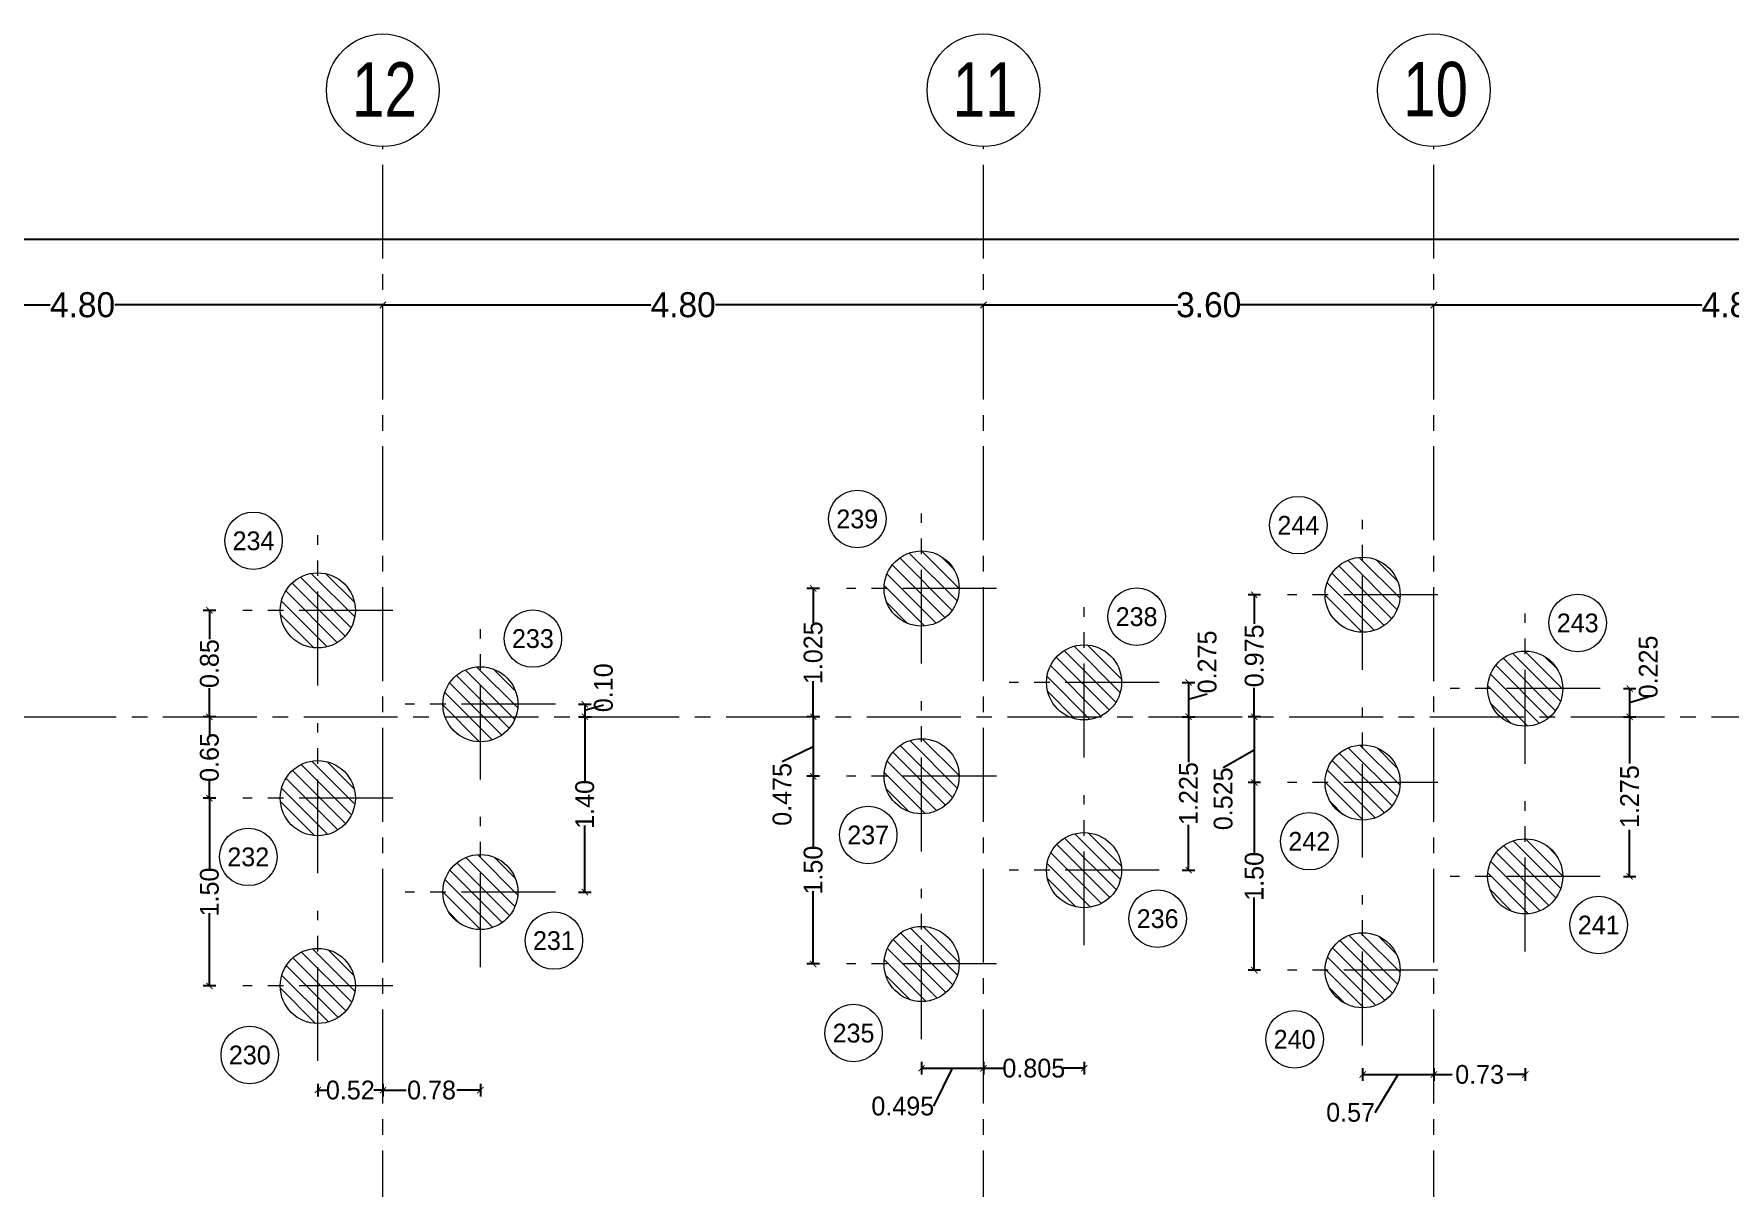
# Model space of a CAD drawing. Extents: x 971 to 1079, y 664 to 731.
# Drawn here: x 985.98 to 999.53, y 705.77 to 714.98 of the extents above; entities that cross this region are included whole.
import ezdxf
from ezdxf.enums import TextEntityAlignment as Align

# ---------------------------------------------------------------- set-up
doc = ezdxf.new("R2010")
doc.units = 0
doc.header["$MEASUREMENT"] = 0
doc.header["$PDMODE"] = 3
doc.header["$PDSIZE"] = 0.1
for name, pattern in [('CENTER2', [1.125, 0.75, -0.125, 0.125, -0.125]), ('CENTERX2', [4, 2.5, -0.5, 0.5, -0.5]), ('HIDDEN2', [0.1875, 0.125, -0.0625])]:
    doc.linetypes.add(name, pattern=pattern)
doc.layers.get('0').update_dxf_attribs({"linetype": 'CONTINUOUS', "lineweight": 30})
doc.layers.get('Defpoints').update_dxf_attribs({"linetype": 'CONTINUOUS'})
for name, color, linetype, lineweight in [('As Built Piles', 4, 'HIDDEN2', 20), ('axis', 1, 'CENTERX2', 5), ('axis no.', 11, 'CONTINUOUS', 20), ('Dimensions of axis', 11, 'CONTINUOUS', 20), ('PILES_AXES', 4, 'CENTER2', 20), ('PILES_HATCH0', 8, 'CONTINUOUS', 9), ('PILES_NO_', 11, 'CONTINUOUS', 20)]:
    doc.layers.add(name, color=color, linetype=linetype, lineweight=lineweight)
doc.layers.add('DIMENSIONS_OF_PILES_TO_AXI', color=11, linetype='CONTINUOUS')
doc.styles.add('ARABY', font='sosa.shx')
doc.styles.add('SOSA', font='sosa.shx')
doc.styles.add('SOSA2', font='SOSA.shx', dxfattribs={"width": 0.8})
doc.dimstyles.new('axis dim', dxfattribs={"dimtxt": 0.2, "dimasz": 0.05, "dimexe": 0, "dimexo": 0, "dimgap": 0.001, "dimtad": 0, "dimzin": 0, "dimdsep": 46, "dimtxsty": 'SOSA', "dimblk": 'OBLIQUE', "dimcen": 0, "dimse1": 1, "dimse2": 1, "dimclrd": 256, "dimclre": 256, "dimclrt": 256, "dimadec": 0, "dimazin": 0, "dimtfac": 1, "dimtofl": 0, "dimtmove": 1, "dimatfit": 3, "dimldrblk": 'OBLIQUE', "dimfxl": 0, "dimtolj": 1, "dimtzin": 0, "dimarcsym": 0})
doc.dimstyles.new('Shabak dim', dxfattribs={"dimtxt": 0.15, "dimasz": 0.05, "dimexe": 0.05, "dimexo": 0.1, "dimgap": 0, "dimtad": 0, "dimzin": 0, "dimdsep": 46, "dimtxsty": 'SOSA', "dimblk1": 'ARCHTICK', "dimblk2": 'ARCHTICK', "dimsah": 1, "dimcen": 0, "dimclrd": 256, "dimadec": 0, "dimazin": 0, "dimtfac": 1, "dimtofl": 0, "dimtmove": 1, "dimatfit": 3, "dimldrblk": 'OBLIQUE', "dimfxl": 0.05, "dimfxlon": 1, "dimtolj": 1, "dimtzin": 0, "dimlwd": -1, "dimlwe": -1, "dimarcsym": 0})

# ---------------------------------------------------------------- blocks, each defined once
blk = doc.blocks.new('_OBLIQUE')
at = {"color": 0, "linetype": 'ByBlock'}
blk.add_line((-0.5, -0.5), (0.5, 0.5), dxfattribs=at)
blk = doc.blocks.new('*D16')
at = {"layer": 'Defpoints', "color": 0, "transparency": 16777216}
for p in [(997.168, 712.818), (1001.968, 712.843), (997.168, 712.352)]:
    blk.add_point(p, dxfattribs=at)
at = {"layer": 'Dimensions of axis', "lineweight": -2, "transparency": 16777216}
for p, q in [((997.168, 712.818), (999.31, 712.818)), ((1001.968, 712.818), (999.826, 712.818))]:
    blk.add_line(p, q, dxfattribs=at)
at = {"layer": 'Dimensions of axis', "lineweight": -2, "transparency": 16777216, "xscale": 0.05, "yscale": 0.05, "zscale": 0.05, "rotation": 180}
blk.add_blockref('_OBLIQUE', (997.168, 712.818), dxfattribs=at)
at = {"layer": 'Dimensions of axis', "lineweight": -2, "transparency": 16777216, "xscale": 0.05, "yscale": 0.05, "zscale": 0.05}
blk.add_blockref('_OBLIQUE', (1001.968, 712.818), dxfattribs=at)
at = {"layer": 'Dimensions of axis', "transparency": 16777216, "insert": (999.568, 712.818), "char_height": 0.2, "attachment_point": 5, "style": 'SOSA'}
blk.add_mtext('\\A1;4.80', dxfattribs=at)
blk = doc.blocks.new('*D17')
at = {"layer": 'Defpoints', "color": 0, "transparency": 16777216}
for p in [(993.568, 712.818), (993.568, 712.352), (997.168, 712.352)]:
    blk.add_point(p, dxfattribs=at)
at = {"layer": 'Dimensions of axis', "lineweight": -2, "transparency": 16777216}
for p, q in [((993.568, 712.818), (995.12, 712.818)), ((997.168, 712.818), (995.616, 712.818))]:
    blk.add_line(p, q, dxfattribs=at)
at = {"layer": 'Dimensions of axis', "lineweight": -2, "transparency": 16777216, "xscale": 0.05, "yscale": 0.05, "zscale": 0.05, "rotation": 180}
blk.add_blockref('_OBLIQUE', (993.568, 712.818), dxfattribs=at)
at = {"layer": 'Dimensions of axis', "lineweight": -2, "transparency": 16777216, "xscale": 0.05, "yscale": 0.05, "zscale": 0.05}
blk.add_blockref('_OBLIQUE', (997.168, 712.818), dxfattribs=at)
at = {"layer": 'Dimensions of axis', "transparency": 16777216, "insert": (995.368, 712.818), "char_height": 0.2, "attachment_point": 5, "style": 'SOSA'}
blk.add_mtext('\\A1;3.60', dxfattribs=at)
blk = doc.blocks.new('*D18')
at = {"layer": 'Defpoints', "color": 0, "transparency": 16777216}
for p in [(988.768, 712.818), (988.768, 712.352), (993.568, 712.352)]:
    blk.add_point(p, dxfattribs=at)
at = {"layer": 'Dimensions of axis', "lineweight": -2, "transparency": 16777216}
for p, q in [((988.768, 712.818), (990.91, 712.818)), ((993.568, 712.818), (991.426, 712.818))]:
    blk.add_line(p, q, dxfattribs=at)
at = {"layer": 'Dimensions of axis', "lineweight": -2, "transparency": 16777216, "xscale": 0.05, "yscale": 0.05, "zscale": 0.05, "rotation": 180}
blk.add_blockref('_OBLIQUE', (988.768, 712.818), dxfattribs=at)
at = {"layer": 'Dimensions of axis', "lineweight": -2, "transparency": 16777216, "xscale": 0.05, "yscale": 0.05, "zscale": 0.05}
blk.add_blockref('_OBLIQUE', (993.568, 712.818), dxfattribs=at)
at = {"layer": 'Dimensions of axis', "transparency": 16777216, "insert": (991.168, 712.818), "char_height": 0.2, "attachment_point": 5, "style": 'SOSA'}
blk.add_mtext('\\A1;4.80', dxfattribs=at)
blk = doc.blocks.new('*D19')
at = {"layer": 'Defpoints', "color": 0, "transparency": 16777216}
for p in [(983.968, 712.818), (983.968, 712.352), (988.768, 712.352)]:
    blk.add_point(p, dxfattribs=at)
at = {"layer": 'Dimensions of axis', "lineweight": -2, "transparency": 16777216}
for p, q in [((983.968, 712.818), (986.11, 712.818)), ((988.768, 712.818), (986.626, 712.818))]:
    blk.add_line(p, q, dxfattribs=at)
at = {"layer": 'Dimensions of axis', "lineweight": -2, "transparency": 16777216, "xscale": 0.05, "yscale": 0.05, "zscale": 0.05, "rotation": 180}
blk.add_blockref('_OBLIQUE', (983.968, 712.818), dxfattribs=at)
at = {"layer": 'Dimensions of axis', "lineweight": -2, "transparency": 16777216, "xscale": 0.05, "yscale": 0.05, "zscale": 0.05}
blk.add_blockref('_OBLIQUE', (988.768, 712.818), dxfattribs=at)
at = {"layer": 'Dimensions of axis', "transparency": 16777216, "insert": (986.368, 712.818), "char_height": 0.2, "attachment_point": 5, "style": 'SOSA'}
blk.add_mtext('\\A1;4.80', dxfattribs=at)
blk = doc.blocks.new('*D24')
at = {"layer": 'Defpoints', "color": 0, "transparency": 16777216}
for p in [(1037.168, 713.342), (980.393, 712.539), (1037.168, 712.514)]:
    blk.add_point(p, dxfattribs=at)
at = {"layer": 'Dimensions of axis', "lineweight": -2, "transparency": 16777216}
for p, q in [((980.393, 713.342), (1008.39, 713.342)), ((1037.168, 713.342), (1009.17, 713.342))]:
    blk.add_line(p, q, dxfattribs=at)
at = {"layer": 'Dimensions of axis', "lineweight": -2, "transparency": 16777216, "xscale": 0.05, "yscale": 0.05, "zscale": 0.05, "rotation": 180}
blk.add_blockref('_OBLIQUE', (980.393, 713.342), dxfattribs=at)
at = {"layer": 'Dimensions of axis', "lineweight": -2, "transparency": 16777216, "xscale": 0.05, "yscale": 0.05, "zscale": 0.05}
blk.add_blockref('_OBLIQUE', (1037.168, 713.342), dxfattribs=at)
at = {"layer": 'Dimensions of axis', "transparency": 16777216, "insert": (1008.78, 713.342), "char_height": 0.2, "attachment_point": 5, "style": 'SOSA'}
blk.add_mtext('\\A1;56.78', dxfattribs=at)
blk = doc.blocks.new('_ARCHTICK')
at = {"color": 0, "linetype": 'ByBlock', "const_width": 0.15}
blk.add_lwpolyline([(-0.5, -0.5), (0.5, 0.5)], dxfattribs=at)
blk = doc.blocks.new('*D256')
at = {"layer": 'Defpoints', "color": 0, "transparency": 16777216}
for p in [(988.248, 710.377), (987.382, 709.527), (988.248, 709.527)]:
    blk.add_point(p, dxfattribs=at)
at = {"layer": 'DIMENSIONS_OF_PILES_TO_AXI', "color": 0, "transparency": 16777216}
for p, q in [((987.432, 710.377), (987.332, 710.377)), ((987.432, 709.527), (987.332, 709.527))]:
    blk.add_line(p, q, dxfattribs=at)
at = {"layer": 'DIMENSIONS_OF_PILES_TO_AXI', "transparency": 16777216}
for p, q in [((987.382, 710.377), (987.382, 710.148)), ((987.382, 709.527), (987.382, 709.755))]:
    blk.add_line(p, q, dxfattribs=at)
at = {"layer": 'DIMENSIONS_OF_PILES_TO_AXI', "transparency": 16777216, "xscale": 0.05, "yscale": 0.05, "zscale": 0.05}
for p, rotation in [((987.382, 710.377), 90), ((987.382, 709.527), 270)]:
    blk.add_blockref('_ARCHTICK', p, dxfattribs=dict(at, rotation=rotation))
at = {"layer": 'DIMENSIONS_OF_PILES_TO_AXI', "color": 0, "transparency": 16777216, "insert": (987.382, 709.952), "char_height": 0.15, "attachment_point": 5, "rotation": 90, "style": 'SOSA'}
blk.add_mtext('\\A1;0.85', dxfattribs=at)
blk = doc.blocks.new('*D257')
at = {"layer": 'Defpoints', "color": 0, "transparency": 16777216}
for p in [(987.796, 709.527), (987.382, 708.877), (987.796, 708.877)]:
    blk.add_point(p, dxfattribs=at)
at = {"layer": 'DIMENSIONS_OF_PILES_TO_AXI', "color": 0, "transparency": 16777216}
for p, q in [((987.432, 709.527), (987.332, 709.527)), ((987.432, 708.877), (987.332, 708.877))]:
    blk.add_line(p, q, dxfattribs=at)
at = {"layer": 'DIMENSIONS_OF_PILES_TO_AXI', "transparency": 16777216}
for p, q in [((987.382, 709.527), (987.382, 709.383)), ((987.382, 708.877), (987.382, 709.02))]:
    blk.add_line(p, q, dxfattribs=at)
at = {"layer": 'DIMENSIONS_OF_PILES_TO_AXI', "transparency": 16777216, "xscale": 0.05, "yscale": 0.05, "zscale": 0.05}
for p, rotation in [((987.382, 709.527), 90), ((987.382, 708.877), 270)]:
    blk.add_blockref('_ARCHTICK', p, dxfattribs=dict(at, rotation=rotation))
at = {"layer": 'DIMENSIONS_OF_PILES_TO_AXI', "color": 0, "transparency": 16777216, "insert": (987.382, 709.202), "char_height": 0.15, "attachment_point": 5, "rotation": 90, "style": 'SOSA'}
blk.add_mtext('\\A1;0.65', dxfattribs=at)
blk = doc.blocks.new('*D258')
at = {"layer": 'Defpoints', "color": 0, "transparency": 16777216}
for p in [(987.796, 708.877), (987.382, 707.377), (987.796, 707.377)]:
    blk.add_point(p, dxfattribs=at)
at = {"layer": 'DIMENSIONS_OF_PILES_TO_AXI', "color": 0, "transparency": 16777216}
for p, q in [((987.432, 708.877), (987.332, 708.877)), ((987.432, 707.377), (987.332, 707.377))]:
    blk.add_line(p, q, dxfattribs=at)
at = {"layer": 'DIMENSIONS_OF_PILES_TO_AXI', "transparency": 16777216}
for p, q in [((987.382, 708.877), (987.382, 708.296)), ((987.382, 707.377), (987.382, 707.958))]:
    blk.add_line(p, q, dxfattribs=at)
at = {"layer": 'DIMENSIONS_OF_PILES_TO_AXI', "transparency": 16777216, "xscale": 0.05, "yscale": 0.05, "zscale": 0.05}
for p, rotation in [((987.382, 708.877), 90), ((987.382, 707.377), 270)]:
    blk.add_blockref('_ARCHTICK', p, dxfattribs=dict(at, rotation=rotation))
at = {"layer": 'DIMENSIONS_OF_PILES_TO_AXI', "color": 0, "transparency": 16777216, "insert": (987.382, 708.127), "char_height": 0.15, "attachment_point": 5, "rotation": 90, "style": 'SOSA'}
blk.add_mtext('\\A1;1.50', dxfattribs=at)
blk = doc.blocks.new('*D259')
at = {"layer": 'Defpoints', "color": 0, "transparency": 16777216}
for p in [(989.547, 709.627), (989.547, 709.527), (990.382, 709.527)]:
    blk.add_point(p, dxfattribs=at)
at = {"layer": 'DIMENSIONS_OF_PILES_TO_AXI', "color": 0, "transparency": 16777216}
for p, q in [((990.332, 709.627), (990.432, 709.627)), ((990.332, 709.527), (990.432, 709.527))]:
    blk.add_line(p, q, dxfattribs=at)
at = {"layer": 'DIMENSIONS_OF_PILES_TO_AXI', "transparency": 16777216}
for p, q in [((990.382, 709.627), (990.382, 709.527)), ((990.531, 709.621), (990.382, 709.577)), ((990.531, 709.621), (990.531, 709.621))]:
    blk.add_line(p, q, dxfattribs=at)
at = {"layer": 'DIMENSIONS_OF_PILES_TO_AXI', "transparency": 16777216, "xscale": 0.05, "yscale": 0.05, "zscale": 0.05}
for p, rotation in [((990.382, 709.627), 90), ((990.382, 709.527), 270)]:
    blk.add_blockref('_ARCHTICK', p, dxfattribs=dict(at, rotation=rotation))
at = {"layer": 'DIMENSIONS_OF_PILES_TO_AXI', "color": 0, "transparency": 16777216, "insert": (990.531, 709.759), "char_height": 0.15, "attachment_point": 5, "rotation": 90, "style": 'SOSA'}
blk.add_mtext('\\A1;0.10', dxfattribs=at)
blk = doc.blocks.new('*D260')
at = {"layer": 'Defpoints', "color": 0, "transparency": 16777216}
for p in [(989.547, 709.527), (989.547, 708.127), (990.382, 708.127)]:
    blk.add_point(p, dxfattribs=at)
at = {"layer": 'DIMENSIONS_OF_PILES_TO_AXI', "color": 0, "transparency": 16777216}
for p, q in [((990.332, 709.527), (990.432, 709.527)), ((990.332, 708.127), (990.432, 708.127))]:
    blk.add_line(p, q, dxfattribs=at)
at = {"layer": 'DIMENSIONS_OF_PILES_TO_AXI', "transparency": 16777216}
for p, q in [((990.382, 709.527), (990.382, 708.996)), ((990.382, 708.127), (990.382, 708.658))]:
    blk.add_line(p, q, dxfattribs=at)
at = {"layer": 'DIMENSIONS_OF_PILES_TO_AXI', "transparency": 16777216, "xscale": 0.05, "yscale": 0.05, "zscale": 0.05}
for p, rotation in [((990.382, 709.527), 90), ((990.382, 708.127), 270)]:
    blk.add_blockref('_ARCHTICK', p, dxfattribs=dict(at, rotation=rotation))
at = {"layer": 'DIMENSIONS_OF_PILES_TO_AXI', "color": 0, "transparency": 16777216, "insert": (990.382, 708.827), "char_height": 0.15, "attachment_point": 5, "rotation": 90, "style": 'SOSA'}
blk.add_mtext('\\A1;1.40', dxfattribs=at)
blk = doc.blocks.new('*D261')
at = {"layer": 'Defpoints', "color": 0, "transparency": 16777216}
for p in [(988.248, 706.965), (988.768, 706.948), (988.768, 706.544)]:
    blk.add_point(p, dxfattribs=at)
at = {"layer": 'DIMENSIONS_OF_PILES_TO_AXI', "color": 0, "transparency": 16777216}
for p, q in [((988.248, 706.594), (988.248, 706.494)), ((988.768, 706.594), (988.768, 706.494))]:
    blk.add_line(p, q, dxfattribs=at)
at = {"layer": 'DIMENSIONS_OF_PILES_TO_AXI', "transparency": 16777216}
for p, q in [((988.248, 706.544), (988.319, 706.544)), ((988.768, 706.544), (988.696, 706.544))]:
    blk.add_line(p, q, dxfattribs=at)
at = {"layer": 'DIMENSIONS_OF_PILES_TO_AXI', "transparency": 16777216, "xscale": 0.05, "yscale": 0.05, "zscale": 0.05, "rotation": 180}
blk.add_blockref('_ARCHTICK', (988.248, 706.544), dxfattribs=at)
at = {"layer": 'DIMENSIONS_OF_PILES_TO_AXI', "transparency": 16777216, "xscale": 0.05, "yscale": 0.05, "zscale": 0.05}
blk.add_blockref('_ARCHTICK', (988.768, 706.544), dxfattribs=at)
at = {"layer": 'DIMENSIONS_OF_PILES_TO_AXI', "color": 0, "transparency": 16777216, "insert": (988.508, 706.544), "char_height": 0.15, "attachment_point": 5, "style": 'SOSA'}
blk.add_mtext('\\A1;0.52', dxfattribs=at)
blk = doc.blocks.new('*D262')
at = {"layer": 'Defpoints', "color": 0, "transparency": 16777216}
for p in [(989.547, 707.676), (988.768, 706.948), (989.547, 706.544)]:
    blk.add_point(p, dxfattribs=at)
at = {"layer": 'DIMENSIONS_OF_PILES_TO_AXI', "color": 0, "transparency": 16777216}
for p, q in [((988.768, 706.594), (988.768, 706.494)), ((989.547, 706.594), (989.547, 706.494))]:
    blk.add_line(p, q, dxfattribs=at)
at = {"layer": 'DIMENSIONS_OF_PILES_TO_AXI', "transparency": 16777216}
for p, q in [((988.768, 706.544), (988.955, 706.544)), ((989.547, 706.544), (989.36, 706.544))]:
    blk.add_line(p, q, dxfattribs=at)
at = {"layer": 'DIMENSIONS_OF_PILES_TO_AXI', "transparency": 16777216, "xscale": 0.05, "yscale": 0.05, "zscale": 0.05, "rotation": 180}
blk.add_blockref('_ARCHTICK', (988.768, 706.544), dxfattribs=at)
at = {"layer": 'DIMENSIONS_OF_PILES_TO_AXI', "transparency": 16777216, "xscale": 0.05, "yscale": 0.05, "zscale": 0.05}
blk.add_blockref('_ARCHTICK', (989.547, 706.544), dxfattribs=at)
at = {"layer": 'DIMENSIONS_OF_PILES_TO_AXI', "color": 0, "transparency": 16777216, "insert": (989.157, 706.544), "char_height": 0.15, "attachment_point": 5, "style": 'SOSA'}
blk.add_mtext('\\A1;0.78', dxfattribs=at)
blk = doc.blocks.new('*D263')
at = {"layer": 'Defpoints', "color": 0, "transparency": 16777216}
for p in [(993.073, 710.552), (992.207, 709.527), (992.621, 709.527)]:
    blk.add_point(p, dxfattribs=at)
at = {"layer": 'DIMENSIONS_OF_PILES_TO_AXI', "color": 0, "transparency": 16777216}
for p, q in [((992.257, 710.552), (992.157, 710.552)), ((992.257, 709.527), (992.157, 709.527))]:
    blk.add_line(p, q, dxfattribs=at)
at = {"layer": 'DIMENSIONS_OF_PILES_TO_AXI', "transparency": 16777216}
for p, q in [((992.207, 710.552), (992.207, 710.267)), ((992.207, 709.527), (992.207, 709.811))]:
    blk.add_line(p, q, dxfattribs=at)
at = {"layer": 'DIMENSIONS_OF_PILES_TO_AXI', "transparency": 16777216, "xscale": 0.05, "yscale": 0.05, "zscale": 0.05}
for p, rotation in [((992.207, 710.552), 90), ((992.207, 709.527), 270)]:
    blk.add_blockref('_ARCHTICK', p, dxfattribs=dict(at, rotation=rotation))
at = {"layer": 'DIMENSIONS_OF_PILES_TO_AXI', "color": 0, "transparency": 16777216, "insert": (992.207, 710.039), "char_height": 0.15, "attachment_point": 5, "rotation": 90, "style": 'SOSA'}
blk.add_mtext('\\A1;1.025', dxfattribs=at)
blk = doc.blocks.new('*D264')
at = {"layer": 'Defpoints', "color": 0, "transparency": 16777216}
for p in [(992.621, 709.527), (992.207, 709.052), (992.621, 709.052)]:
    blk.add_point(p, dxfattribs=at)
at = {"layer": 'DIMENSIONS_OF_PILES_TO_AXI', "color": 0, "transparency": 16777216}
for p, q in [((992.257, 709.527), (992.157, 709.527)), ((992.257, 709.052), (992.157, 709.052))]:
    blk.add_line(p, q, dxfattribs=at)
at = {"layer": 'DIMENSIONS_OF_PILES_TO_AXI', "transparency": 16777216}
for p, q in [((992.207, 709.527), (992.207, 709.052)), ((991.959, 709.171), (992.207, 709.289)), ((991.959, 709.171), (991.959, 709.171))]:
    blk.add_line(p, q, dxfattribs=at)
at = {"layer": 'DIMENSIONS_OF_PILES_TO_AXI', "transparency": 16777216, "xscale": 0.05, "yscale": 0.05, "zscale": 0.05}
for p, rotation in [((992.207, 709.527), 90), ((992.207, 709.052), 270)]:
    blk.add_blockref('_ARCHTICK', p, dxfattribs=dict(at, rotation=rotation))
at = {"layer": 'DIMENSIONS_OF_PILES_TO_AXI', "color": 0, "transparency": 16777216, "insert": (991.959, 708.907), "char_height": 0.15, "attachment_point": 5, "rotation": 90, "style": 'SOSA'}
blk.add_mtext('\\A1;0.475', dxfattribs=at)
blk = doc.blocks.new('*D265')
at = {"layer": 'Defpoints', "color": 0, "transparency": 16777216}
for p in [(992.621, 709.052), (992.207, 707.552), (992.621, 707.552)]:
    blk.add_point(p, dxfattribs=at)
at = {"layer": 'DIMENSIONS_OF_PILES_TO_AXI', "color": 0, "transparency": 16777216}
for p, q in [((992.257, 709.052), (992.157, 709.052)), ((992.257, 707.552), (992.157, 707.552))]:
    blk.add_line(p, q, dxfattribs=at)
at = {"layer": 'DIMENSIONS_OF_PILES_TO_AXI', "transparency": 16777216}
for p, q in [((992.207, 709.052), (992.207, 708.471)), ((992.207, 707.552), (992.207, 708.133))]:
    blk.add_line(p, q, dxfattribs=at)
at = {"layer": 'DIMENSIONS_OF_PILES_TO_AXI', "transparency": 16777216, "xscale": 0.05, "yscale": 0.05, "zscale": 0.05}
for p, rotation in [((992.207, 709.052), 90), ((992.207, 707.552), 270)]:
    blk.add_blockref('_ARCHTICK', p, dxfattribs=dict(at, rotation=rotation))
at = {"layer": 'DIMENSIONS_OF_PILES_TO_AXI', "color": 0, "transparency": 16777216, "insert": (992.207, 708.302), "char_height": 0.15, "attachment_point": 5, "rotation": 90, "style": 'SOSA'}
blk.add_mtext('\\A1;1.50', dxfattribs=at)
blk = doc.blocks.new('*D266')
at = {"layer": 'Defpoints', "color": 0, "transparency": 16777216}
for p in [(994.372, 709.802), (994.734, 709.527), (995.207, 709.527)]:
    blk.add_point(p, dxfattribs=at)
at = {"layer": 'DIMENSIONS_OF_PILES_TO_AXI', "color": 0, "transparency": 16777216}
for p, q in [((995.157, 709.802), (995.257, 709.802)), ((995.157, 709.527), (995.257, 709.527))]:
    blk.add_line(p, q, dxfattribs=at)
at = {"layer": 'DIMENSIONS_OF_PILES_TO_AXI', "transparency": 16777216}
for p, q in [((995.207, 709.802), (995.207, 709.527)), ((995.356, 709.709), (995.207, 709.664)), ((995.356, 709.709), (995.356, 709.709))]:
    blk.add_line(p, q, dxfattribs=at)
at = {"layer": 'DIMENSIONS_OF_PILES_TO_AXI', "transparency": 16777216, "xscale": 0.05, "yscale": 0.05, "zscale": 0.05}
for p, rotation in [((995.207, 709.802), 90), ((995.207, 709.527), 270)]:
    blk.add_blockref('_ARCHTICK', p, dxfattribs=dict(at, rotation=rotation))
at = {"layer": 'DIMENSIONS_OF_PILES_TO_AXI', "color": 0, "transparency": 16777216, "insert": (995.356, 709.965), "char_height": 0.15, "attachment_point": 5, "rotation": 90, "style": 'SOSA'}
blk.add_mtext('\\A1;0.275', dxfattribs=at)
blk = doc.blocks.new('*D267')
at = {"layer": 'Defpoints', "color": 0, "transparency": 16777216}
for p in [(994.734, 709.527), (994.372, 708.302), (995.207, 708.302)]:
    blk.add_point(p, dxfattribs=at)
at = {"layer": 'DIMENSIONS_OF_PILES_TO_AXI', "color": 0, "transparency": 16777216}
for p, q in [((995.157, 709.527), (995.257, 709.527)), ((995.157, 708.302), (995.257, 708.302))]:
    blk.add_line(p, q, dxfattribs=at)
at = {"layer": 'DIMENSIONS_OF_PILES_TO_AXI', "transparency": 16777216}
for p, q in [((995.207, 709.527), (995.207, 709.165)), ((995.207, 708.302), (995.207, 708.664))]:
    blk.add_line(p, q, dxfattribs=at)
at = {"layer": 'DIMENSIONS_OF_PILES_TO_AXI', "transparency": 16777216, "xscale": 0.05, "yscale": 0.05, "zscale": 0.05}
for p, rotation in [((995.207, 709.527), 90), ((995.207, 708.302), 270)]:
    blk.add_blockref('_ARCHTICK', p, dxfattribs=dict(at, rotation=rotation))
at = {"layer": 'DIMENSIONS_OF_PILES_TO_AXI', "color": 0, "transparency": 16777216, "insert": (995.207, 708.914), "char_height": 0.15, "attachment_point": 5, "rotation": 90, "style": 'SOSA'}
blk.add_mtext('\\A1;1.225', dxfattribs=at)
blk = doc.blocks.new('*D268')
at = {"layer": 'Defpoints', "color": 0, "transparency": 16777216}
for p in [(993.073, 707.14), (993.568, 707.175), (993.568, 706.719)]:
    blk.add_point(p, dxfattribs=at)
at = {"layer": 'DIMENSIONS_OF_PILES_TO_AXI', "color": 0, "transparency": 16777216}
for p, q in [((993.073, 706.769), (993.073, 706.669)), ((993.568, 706.769), (993.568, 706.669))]:
    blk.add_line(p, q, dxfattribs=at)
at = {"layer": 'DIMENSIONS_OF_PILES_TO_AXI', "transparency": 16777216}
for p, q in [((993.073, 706.719), (993.568, 706.719)), ((993.172, 706.416), (993.32, 706.719)), ((993.172, 706.416), (993.172, 706.416))]:
    blk.add_line(p, q, dxfattribs=at)
at = {"layer": 'DIMENSIONS_OF_PILES_TO_AXI', "transparency": 16777216, "xscale": 0.05, "yscale": 0.05, "zscale": 0.05, "rotation": 180}
blk.add_blockref('_ARCHTICK', (993.073, 706.719), dxfattribs=at)
at = {"layer": 'DIMENSIONS_OF_PILES_TO_AXI', "transparency": 16777216, "xscale": 0.05, "yscale": 0.05, "zscale": 0.05}
blk.add_blockref('_ARCHTICK', (993.568, 706.719), dxfattribs=at)
at = {"layer": 'DIMENSIONS_OF_PILES_TO_AXI', "color": 0, "transparency": 16777216, "insert": (992.923, 706.416), "char_height": 0.15, "attachment_point": 5, "style": 'SOSA'}
blk.add_mtext('\\A1;0.495', dxfattribs=at)
blk = doc.blocks.new('*D269')
at = {"layer": 'Defpoints', "color": 0, "transparency": 16777216}
for p in [(994.373, 707.851), (993.568, 707.175), (994.373, 706.719)]:
    blk.add_point(p, dxfattribs=at)
at = {"layer": 'DIMENSIONS_OF_PILES_TO_AXI', "color": 0, "transparency": 16777216}
for p, q in [((993.568, 706.769), (993.568, 706.669)), ((994.373, 706.769), (994.373, 706.669))]:
    blk.add_line(p, q, dxfattribs=at)
at = {"layer": 'DIMENSIONS_OF_PILES_TO_AXI', "transparency": 16777216}
for p, q in [((993.568, 706.719), (993.736, 706.719)), ((994.373, 706.719), (994.204, 706.719))]:
    blk.add_line(p, q, dxfattribs=at)
at = {"layer": 'DIMENSIONS_OF_PILES_TO_AXI', "transparency": 16777216, "xscale": 0.05, "yscale": 0.05, "zscale": 0.05, "rotation": 180}
blk.add_blockref('_ARCHTICK', (993.568, 706.719), dxfattribs=at)
at = {"layer": 'DIMENSIONS_OF_PILES_TO_AXI', "transparency": 16777216, "xscale": 0.05, "yscale": 0.05, "zscale": 0.05}
blk.add_blockref('_ARCHTICK', (994.373, 706.719), dxfattribs=at)
at = {"layer": 'DIMENSIONS_OF_PILES_TO_AXI', "color": 0, "transparency": 16777216, "insert": (993.97, 706.719), "char_height": 0.15, "attachment_point": 5, "style": 'SOSA'}
blk.add_mtext('\\A1;0.805', dxfattribs=at)
blk = doc.blocks.new('*D291')
at = {"layer": 'Defpoints', "color": 0, "transparency": 16777216}
for p in [(996.598, 710.502), (995.732, 709.527), (996.247, 709.527)]:
    blk.add_point(p, dxfattribs=at)
at = {"layer": 'DIMENSIONS_OF_PILES_TO_AXI', "color": 0, "transparency": 16777216}
for p, q in [((995.782, 710.502), (995.682, 710.502)), ((995.782, 709.527), (995.682, 709.527))]:
    blk.add_line(p, q, dxfattribs=at)
at = {"layer": 'DIMENSIONS_OF_PILES_TO_AXI', "transparency": 16777216}
for p, q in [((995.732, 710.502), (995.732, 710.271)), ((995.732, 709.527), (995.732, 709.758))]:
    blk.add_line(p, q, dxfattribs=at)
at = {"layer": 'DIMENSIONS_OF_PILES_TO_AXI', "transparency": 16777216, "xscale": 0.05, "yscale": 0.05, "zscale": 0.05}
for p, rotation in [((995.732, 710.502), 90), ((995.732, 709.527), 270)]:
    blk.add_blockref('_ARCHTICK', p, dxfattribs=dict(at, rotation=rotation))
at = {"layer": 'DIMENSIONS_OF_PILES_TO_AXI', "color": 0, "transparency": 16777216, "insert": (995.732, 710.014), "char_height": 0.15, "attachment_point": 5, "rotation": 90, "style": 'SOSA'}
blk.add_mtext('\\A1;0.975', dxfattribs=at)
blk = doc.blocks.new('*D292')
at = {"layer": 'Defpoints', "color": 0, "transparency": 16777216}
for p in [(996.247, 709.527), (995.732, 709.002), (996.146, 709.002)]:
    blk.add_point(p, dxfattribs=at)
at = {"layer": 'DIMENSIONS_OF_PILES_TO_AXI', "color": 0, "transparency": 16777216}
for p, q in [((995.782, 709.527), (995.682, 709.527)), ((995.782, 709.002), (995.682, 709.002))]:
    blk.add_line(p, q, dxfattribs=at)
at = {"layer": 'DIMENSIONS_OF_PILES_TO_AXI', "transparency": 16777216}
for p, q in [((995.732, 709.527), (995.732, 709.002)), ((995.484, 709.121), (995.732, 709.264)), ((995.484, 709.121), (995.484, 709.121))]:
    blk.add_line(p, q, dxfattribs=at)
at = {"layer": 'DIMENSIONS_OF_PILES_TO_AXI', "transparency": 16777216, "xscale": 0.05, "yscale": 0.05, "zscale": 0.05}
for p, rotation in [((995.732, 709.527), 90), ((995.732, 709.002), 270)]:
    blk.add_blockref('_ARCHTICK', p, dxfattribs=dict(at, rotation=rotation))
at = {"layer": 'DIMENSIONS_OF_PILES_TO_AXI', "color": 0, "transparency": 16777216, "insert": (995.484, 708.872), "char_height": 0.15, "attachment_point": 5, "rotation": 90, "style": 'SOSA'}
blk.add_mtext('\\A1;0.525', dxfattribs=at)
blk = doc.blocks.new('*D293')
at = {"layer": 'Defpoints', "color": 0, "transparency": 16777216}
for p in [(996.146, 709.002), (995.732, 707.502), (996.146, 707.502)]:
    blk.add_point(p, dxfattribs=at)
at = {"layer": 'DIMENSIONS_OF_PILES_TO_AXI', "color": 0, "transparency": 16777216}
for p, q in [((995.782, 709.002), (995.682, 709.002)), ((995.782, 707.502), (995.682, 707.502))]:
    blk.add_line(p, q, dxfattribs=at)
at = {"layer": 'DIMENSIONS_OF_PILES_TO_AXI', "transparency": 16777216}
for p, q in [((995.732, 709.002), (995.732, 708.421)), ((995.732, 707.502), (995.732, 708.083))]:
    blk.add_line(p, q, dxfattribs=at)
at = {"layer": 'DIMENSIONS_OF_PILES_TO_AXI', "transparency": 16777216, "xscale": 0.05, "yscale": 0.05, "zscale": 0.05}
for p, rotation in [((995.732, 709.002), 90), ((995.732, 707.502), 270)]:
    blk.add_blockref('_ARCHTICK', p, dxfattribs=dict(at, rotation=rotation))
at = {"layer": 'DIMENSIONS_OF_PILES_TO_AXI', "color": 0, "transparency": 16777216, "insert": (995.732, 708.252), "char_height": 0.15, "attachment_point": 5, "rotation": 90, "style": 'SOSA'}
blk.add_mtext('\\A1;1.50', dxfattribs=at)
blk = doc.blocks.new('*D294')
at = {"layer": 'Defpoints', "color": 0, "transparency": 16777216}
for p in [(997.897, 709.752), (998.394, 709.527), (998.732, 709.527)]:
    blk.add_point(p, dxfattribs=at)
at = {"layer": 'DIMENSIONS_OF_PILES_TO_AXI', "color": 0, "transparency": 16777216}
for p, q in [((998.682, 709.752), (998.782, 709.752)), ((998.682, 709.527), (998.782, 709.527))]:
    blk.add_line(p, q, dxfattribs=at)
at = {"layer": 'DIMENSIONS_OF_PILES_TO_AXI', "transparency": 16777216}
for p, q in [((998.732, 709.752), (998.732, 709.527)), ((998.881, 709.684), (998.732, 709.639)), ((998.881, 709.684), (998.881, 709.684))]:
    blk.add_line(p, q, dxfattribs=at)
at = {"layer": 'DIMENSIONS_OF_PILES_TO_AXI', "transparency": 16777216, "xscale": 0.05, "yscale": 0.05, "zscale": 0.05}
for p, rotation in [((998.732, 709.752), 90), ((998.732, 709.527), 270)]:
    blk.add_blockref('_ARCHTICK', p, dxfattribs=dict(at, rotation=rotation))
at = {"layer": 'DIMENSIONS_OF_PILES_TO_AXI', "color": 0, "transparency": 16777216, "insert": (998.881, 709.925), "char_height": 0.15, "attachment_point": 5, "rotation": 90, "style": 'SOSA'}
blk.add_mtext('\\A1;0.225', dxfattribs=at)
blk = doc.blocks.new('*D295')
at = {"layer": 'Defpoints', "color": 0, "transparency": 16777216}
for p in [(998.394, 709.527), (997.897, 708.252), (998.732, 708.252)]:
    blk.add_point(p, dxfattribs=at)
at = {"layer": 'DIMENSIONS_OF_PILES_TO_AXI', "color": 0, "transparency": 16777216}
for p, q in [((998.682, 709.527), (998.782, 709.527)), ((998.682, 708.252), (998.782, 708.252))]:
    blk.add_line(p, q, dxfattribs=at)
at = {"layer": 'DIMENSIONS_OF_PILES_TO_AXI', "transparency": 16777216}
for p, q in [((998.732, 709.527), (998.732, 709.155)), ((998.732, 708.252), (998.732, 708.624))]:
    blk.add_line(p, q, dxfattribs=at)
at = {"layer": 'DIMENSIONS_OF_PILES_TO_AXI', "transparency": 16777216, "xscale": 0.05, "yscale": 0.05, "zscale": 0.05}
for p, rotation in [((998.732, 709.527), 90), ((998.732, 708.252), 270)]:
    blk.add_blockref('_ARCHTICK', p, dxfattribs=dict(at, rotation=rotation))
at = {"layer": 'DIMENSIONS_OF_PILES_TO_AXI', "color": 0, "transparency": 16777216, "insert": (998.732, 708.889), "char_height": 0.15, "attachment_point": 5, "rotation": 90, "style": 'SOSA'}
blk.add_mtext('\\A1;1.275', dxfattribs=at)
blk = doc.blocks.new('*D296')
at = {"layer": 'Defpoints', "color": 0, "transparency": 16777216}
for p in [(996.598, 707.09), (997.168, 707.125), (997.168, 706.669)]:
    blk.add_point(p, dxfattribs=at)
at = {"layer": 'DIMENSIONS_OF_PILES_TO_AXI', "color": 0, "transparency": 16777216}
for p, q in [((996.598, 706.719), (996.598, 706.619)), ((997.168, 706.719), (997.168, 706.619))]:
    blk.add_line(p, q, dxfattribs=at)
at = {"layer": 'DIMENSIONS_OF_PILES_TO_AXI', "transparency": 16777216}
for p, q in [((996.598, 706.669), (997.168, 706.669)), ((996.697, 706.366), (996.883, 706.669)), ((996.697, 706.366), (996.697, 706.366))]:
    blk.add_line(p, q, dxfattribs=at)
at = {"layer": 'DIMENSIONS_OF_PILES_TO_AXI', "transparency": 16777216, "xscale": 0.05, "yscale": 0.05, "zscale": 0.05, "rotation": 180}
blk.add_blockref('_ARCHTICK', (996.598, 706.669), dxfattribs=at)
at = {"layer": 'DIMENSIONS_OF_PILES_TO_AXI', "transparency": 16777216, "xscale": 0.05, "yscale": 0.05, "zscale": 0.05}
blk.add_blockref('_ARCHTICK', (997.168, 706.669), dxfattribs=at)
at = {"layer": 'DIMENSIONS_OF_PILES_TO_AXI', "color": 0, "transparency": 16777216, "insert": (996.502, 706.366), "char_height": 0.15, "attachment_point": 5, "style": 'SOSA'}
blk.add_mtext('\\A1;0.57', dxfattribs=at)
blk = doc.blocks.new('*D297')
at = {"layer": 'Defpoints', "color": 0, "transparency": 16777216}
for p in [(997.898, 707.801), (997.168, 707.125), (997.898, 706.669)]:
    blk.add_point(p, dxfattribs=at)
at = {"layer": 'DIMENSIONS_OF_PILES_TO_AXI', "color": 0, "transparency": 16777216}
for p, q in [((997.168, 706.719), (997.168, 706.619)), ((997.898, 706.719), (997.898, 706.619))]:
    blk.add_line(p, q, dxfattribs=at)
at = {"layer": 'DIMENSIONS_OF_PILES_TO_AXI', "transparency": 16777216}
for p, q in [((997.168, 706.669), (997.313, 706.669)), ((997.898, 706.669), (997.753, 706.669))]:
    blk.add_line(p, q, dxfattribs=at)
at = {"layer": 'DIMENSIONS_OF_PILES_TO_AXI', "transparency": 16777216, "xscale": 0.05, "yscale": 0.05, "zscale": 0.05, "rotation": 180}
blk.add_blockref('_ARCHTICK', (997.168, 706.669), dxfattribs=at)
at = {"layer": 'DIMENSIONS_OF_PILES_TO_AXI', "transparency": 16777216, "xscale": 0.05, "yscale": 0.05, "zscale": 0.05}
blk.add_blockref('_ARCHTICK', (997.898, 706.669), dxfattribs=at)
at = {"layer": 'DIMENSIONS_OF_PILES_TO_AXI', "color": 0, "transparency": 16777216, "insert": (997.533, 706.669), "char_height": 0.15, "attachment_point": 5, "style": 'SOSA'}
blk.add_mtext('\\A1;0.73', dxfattribs=at)

msp = doc.modelspace()

# ---------------------------------------------------------------- hatches: boundary and pattern name
at = {"layer": 'PILES_HATCH0'}
h = msp.add_hatch(dxfattribs=at)
h.set_pattern_fill('ANSI31', color=256, scale=0.65, angle=90, style=0)
edge = h.paths.add_edge_path()
edge.add_arc((993.0731, 710.5519), 0.3, 0, 360)
h = msp.add_hatch(dxfattribs=at)
h.set_pattern_fill('ANSI31', color=256, scale=0.65, angle=90, style=0)
edge = h.paths.add_edge_path()
edge.add_arc((996.5981, 710.5019), 0.3, 0, 360)
h = msp.add_hatch(dxfattribs=at)
h.set_pattern_fill('ANSI31', color=256, scale=0.65, angle=90, style=0)
edge = h.paths.add_edge_path()
edge.add_arc((988.2481, 710.3769), 0.3, 0, 360)
h = msp.add_hatch(dxfattribs=at)
h.set_pattern_fill('ANSI31', color=256, scale=0.65, angle=90, style=0)
edge = h.paths.add_edge_path()
edge.add_arc((994.3721, 709.8019), 0.3, 0, 360)
h = msp.add_hatch(dxfattribs=at)
h.set_pattern_fill('ANSI31', color=256, scale=0.65, angle=90, style=0)
edge = h.paths.add_edge_path()
edge.add_arc((997.8972, 709.7519), 0.3, 0, 360)
h = msp.add_hatch(dxfattribs=at)
h.set_pattern_fill('ANSI31', color=256, scale=0.65, angle=90, style=0)
edge = h.paths.add_edge_path()
edge.add_arc((989.5471, 709.6269), 0.3, 0, 360)
h = msp.add_hatch(dxfattribs=at)
h.set_pattern_fill('ANSI31', color=256, scale=0.65, angle=90, style=0)
edge = h.paths.add_edge_path()
edge.add_arc((993.0731, 709.0519), 0.3, 0, 360)
h = msp.add_hatch(dxfattribs=at)
h.set_pattern_fill('ANSI31', color=256, scale=0.65, angle=90, style=0)
edge = h.paths.add_edge_path()
edge.add_arc((996.5981, 709.0019), 0.3, 0, 360)
h = msp.add_hatch(dxfattribs=at)
h.set_pattern_fill('ANSI31', color=256, scale=0.65, angle=90, style=0)
edge = h.paths.add_edge_path()
edge.add_arc((988.2481, 708.8769), 0.3, 0, 360)
h = msp.add_hatch(dxfattribs=at)
h.set_pattern_fill('ANSI31', color=256, scale=0.65, angle=90, style=0)
edge = h.paths.add_edge_path()
edge.add_arc((994.3721, 708.3019), 0.3, 0, 360)
h = msp.add_hatch(dxfattribs=at)
h.set_pattern_fill('ANSI31', color=256, scale=0.65, angle=90, style=0)
edge = h.paths.add_edge_path()
edge.add_arc((997.8972, 708.2519), 0.3, 0, 360)
h = msp.add_hatch(dxfattribs=at)
h.set_pattern_fill('ANSI31', color=256, scale=0.65, angle=90, style=0)
edge = h.paths.add_edge_path()
edge.add_arc((989.5471, 708.1269), 0.3, 0, 360)
h = msp.add_hatch(dxfattribs=at)
h.set_pattern_fill('ANSI31', color=256, scale=0.65, angle=90, style=0)
edge = h.paths.add_edge_path()
edge.add_arc((993.0731, 707.5519), 0.3, 0, 360)
h = msp.add_hatch(dxfattribs=at)
h.set_pattern_fill('ANSI31', color=256, scale=0.65, angle=90, style=0)
edge = h.paths.add_edge_path()
edge.add_arc((996.5981, 707.5019), 0.3, 0, 360)
h = msp.add_hatch(dxfattribs=at)
h.set_pattern_fill('ANSI31', color=256, scale=0.65, angle=90, style=0)
edge = h.paths.add_edge_path()
edge.add_arc((988.2481, 707.3769), 0.3, 0, 360)

# ---------------------------------------------------------------- linework, layer by layer
at = {"layer": 'As Built Piles', "linetype": 'Continuous', "ltscale": 0.01}
for centre in [(993.0731, 710.5519), (996.5981, 710.5019), (988.2481, 710.3769), (994.3721, 709.8019), (997.8972, 709.7519), (989.5471, 709.6269), (993.0731, 709.0519), (996.5981, 709.0019), (988.2481, 708.8769), (994.3721, 708.3019), (997.8972, 708.2519), (989.5471, 708.1269), (993.0731, 707.5519), (996.5981, 707.5019), (988.2481, 707.3769)]:
    msp.add_circle(centre, 0.3, dxfattribs=at)
at = {"layer": 'axis', "linetype": 'CENTER2'}
for p, q in [((988.7677, 683.9379), (988.7677, 714.0829)), ((993.5677, 683.9379), (993.5677, 714.0829)), ((997.1677, 683.9379), (997.1677, 714.0829)), ((976.8859, 709.5269), (1040.7428, 709.5269))]:
    msp.add_line(p, q, dxfattribs=at)
at = {"layer": 'axis no.'}
for centre in [(988.7677, 714.5329), (993.5677, 714.5329), (997.1677, 714.5329)]:
    msp.add_circle(centre, 0.45, dxfattribs=at)
at = {"layer": 'PILES_AXES'}
for p, q in [((993.0731, 709.9519), (993.0731, 711.1519)), ((988.2481, 709.7769), (988.2481, 710.9769)), ((996.5981, 709.9019), (996.5981, 711.1019)), ((993.6731, 710.5519), (992.4731, 710.5519)), ((997.1981, 710.5019), (995.9981, 710.5019)), ((988.8481, 710.3769), (987.6481, 710.3769)), ((994.3721, 709.2019), (994.3721, 710.4019)), ((997.8972, 709.1519), (997.8972, 710.3519)), ((989.5471, 709.0269), (989.5471, 710.2269)), ((994.9721, 709.8019), (993.7721, 709.8019)), ((990.1471, 709.6269), (988.9471, 709.6269)), ((993.0731, 708.4519), (993.0731, 709.6519)), ((998.4972, 709.7519), (997.2972, 709.7519)), ((996.5981, 708.4019), (996.5981, 709.6019)), ((988.2481, 708.2769), (988.2481, 709.4769)), ((993.6731, 709.0519), (992.4731, 709.0519)), ((997.1981, 709.0019), (995.9981, 709.0019)), ((988.8481, 708.8769), (987.6481, 708.8769)), ((994.3721, 707.7019), (994.3721, 708.9019)), ((997.8972, 707.6519), (997.8972, 708.8519)), ((989.5471, 707.5269), (989.5471, 708.7269)), ((994.9721, 708.3019), (993.7721, 708.3019)), ((993.0731, 706.9519), (993.0731, 708.1519)), ((998.4972, 708.2519), (997.2972, 708.2519)), ((990.1471, 708.1269), (988.9471, 708.1269)), ((996.5981, 706.9019), (996.5981, 708.1019)), ((988.2481, 706.7769), (988.2481, 707.9769)), ((993.6731, 707.5519), (992.4731, 707.5519)), ((997.1981, 707.5019), (995.9981, 707.5019)), ((988.8481, 707.3769), (987.6481, 707.3769))]:
    msp.add_line(p, q, dxfattribs=at)
at = {"layer": 'PILES_NO_'}
for centre in [(992.5592, 711.108), (996.0842, 711.058), (987.7342, 710.933), (994.7918, 710.327), (998.3168, 710.277), (989.9668, 710.152), (992.6465, 708.5829), (996.1716, 708.5329), (987.6923, 708.4079), (994.9597, 707.9141), (998.4848, 707.8641), (990.1347, 707.7391), (992.5295, 707), (987.7045, 706.825), (996.0545, 706.95)]:
    msp.add_circle(centre, 0.2298, dxfattribs=at)

# ---------------------------------------------------------------- texts
at = {"layer": 'axis no.', "char_height": 0.43546, "attachment_point": 5, "style": 'SOSA2'}
for s, insert in [('12', (988.7808, 714.5385)), ('11', (993.5808, 714.5385)), ('10', (997.1808, 714.5385))]:
    msp.add_mtext(s, dxfattribs=dict(at, insert=insert))
at = {"layer": 'PILES_NO_', "style": 'ARABY'}
for s, p in [('239', (992.5592, 711.108)), ('244', (996.0842, 711.058)), ('234', (987.7342, 710.933)), ('238', (994.7918, 710.327)), ('243', (998.3168, 710.277)), ('233', (989.9668, 710.152)), ('237', (992.6465, 708.5829)), ('242', (996.1716, 708.5329)), ('232', (987.6923, 708.4079)), ('236', (994.9597, 707.9141)), ('241', (998.4848, 707.8641)), ('231', (990.1347, 707.7391)), ('235', (992.5295, 707)), ('240', (996.0545, 706.95)), ('230', (987.7045, 706.825))]:
    msp.add_text(s, height=0.15, dxfattribs=at).set_placement(p, align=Align.MIDDLE)

# ---------------------------------------------------------------- dimensions: what is measured, and where the dimension line sits
at = {"layer": 'Dimensions of axis'}
for base, p1, p2, picture, middle in [((1037.1677228379, 713.3415911784), (980.3927228379, 712.5388404124), (1037.1677228379, 712.5138404124), '*D24', (1008.7802228379, 713.3415911784)), ((983.9677, 712.818), (988.7677, 712.3523), (983.9677, 712.3523), '*D19', (986.3677, 712.818)), ((988.7677, 712.818), (993.5677, 712.3523), (988.7677, 712.3523), '*D18', (991.1677, 712.818)), ((993.5677, 712.818), (997.1677, 712.3523), (993.5677, 712.3523), '*D17', (995.3677, 712.818)), ((997.1677, 712.818), (1001.9677, 712.843), (997.1677, 712.3523), '*D16', (999.5677, 712.818))]:
    dim = msp.add_linear_dim(base=base, p1=p1, p2=p2, dimstyle='axis dim', dxfattribs=at)
    dim.commit()
    dim.dimension.update_dxf_attribs({"geometry": picture, "text_midpoint": middle})
at = {"layer": 'DIMENSIONS_OF_PILES_TO_AXI'}
for base, p1, p2, picture, middle in [((992.2067, 709.5269), (993.0731, 710.5519), (992.6212, 709.5269), '*D263', (992.2067, 710.0394)), ((995.7318, 709.5269), (996.5981, 710.5019), (996.2471, 709.5269), '*D291', (995.7318, 710.0144)), ((995.2074, 709.5269), (994.3721, 709.8019), (994.734, 709.5269), '*D266', (995.3561, 709.709)), ((998.7324, 709.5269), (997.8972, 709.7519), (998.3939, 709.5269), '*D294', (998.8805, 709.6839)), ((995.2074, 708.3019), (994.734, 709.5269), (994.3721, 708.3019), '*D267', (995.2074, 708.9144)), ((998.7324, 708.2519), (998.3939, 709.5269), (997.8972, 708.2519), '*D295', (998.7324, 708.8894))]:
    dim = msp.add_linear_dim(base=base, p1=p1, p2=p2, angle=270, dimstyle='Shabak dim', override={"dimdec": 3}, dxfattribs=at)
    dim.commit()
    dim.dimension.update_dxf_attribs({"geometry": picture, "text_midpoint": middle})
for base, p1, p2, picture, middle in [((987.3817, 709.5269), (988.2481, 710.3769), (988.2481, 709.5269), '*D256', (987.3817, 709.9519)), ((990.3824, 709.5269), (989.5471, 709.6269), (989.5471, 709.5269), '*D259', (990.5305, 709.6214)), ((987.3817, 708.8769), (987.7962, 709.5269), (987.7962, 708.8769), '*D257', (987.3817, 709.2019)), ((990.3824, 708.1269), (989.5471, 709.5269), (989.5471, 708.1269), '*D260', (990.3824, 708.8269)), ((992.2067, 707.5519), (992.6212, 709.0519), (992.6212, 707.5519), '*D265', (992.2067, 708.3019)), ((995.7318, 707.5019), (996.1463, 709.0019), (996.1463, 707.5019), '*D293', (995.7318, 708.2519)), ((987.3817, 707.3769), (987.7962, 708.8769), (987.7962, 707.3769), '*D258', (987.3817, 708.1269))]:
    dim = msp.add_linear_dim(base=base, p1=p1, p2=p2, angle=270, dimstyle='Shabak dim', dxfattribs=at)
    dim.commit()
    dim.dimension.update_dxf_attribs({"geometry": picture, "text_midpoint": middle})
for base, p1, p2, picture, middle in [((992.2067, 709.0519), (992.6212, 709.5269), (992.6212, 709.0519), '*D264', (991.9592, 709.1711)), ((995.7318, 709.0019), (996.2471, 709.5269), (996.1463, 709.0019), '*D292', (995.4842, 709.1211))]:
    dim = msp.add_linear_dim(base=base, p1=p1, p2=p2, angle=270, dimstyle='Shabak dim', override={"dimdec": 3}, dxfattribs=at)
    dim.commit()
    dim.dimension.update_dxf_attribs({"geometry": picture, "text_midpoint": middle, "dimtype": 160})
dim = msp.add_linear_dim(base=(994.3731, 706.7193), p1=(993.5677, 707.1745), p2=(994.3731, 707.8507), dimstyle='Shabak dim', override={"dimdec": 3}, dxfattribs=at)
dim.commit()
dim.dimension.update_dxf_attribs({"geometry": '*D269', "text_midpoint": (993.9704, 706.7193)})
for base, p1, p2, picture, middle in [((997.8982, 706.6693), (997.1677, 707.1245), (997.8982, 707.8007), '*D297', (997.5329, 706.6693)), ((989.5471, 706.5443), (988.7677, 706.9481), (989.5471, 707.6757), '*D262', (989.1574, 706.5443)), ((988.7677, 706.5443), (988.2481, 706.9649), (988.7677, 706.9481), '*D261', (988.5079, 706.5443))]:
    dim = msp.add_linear_dim(base=base, p1=p1, p2=p2, dimstyle='Shabak dim', dxfattribs=at)
    dim.commit()
    dim.dimension.update_dxf_attribs({"geometry": picture, "text_midpoint": middle})
dim = msp.add_linear_dim(base=(993.5677, 706.7193), p1=(993.0731, 707.1399), p2=(993.5677, 707.1745), dimstyle='Shabak dim', override={"dimdec": 3}, dxfattribs=at)
dim.commit()
dim.dimension.update_dxf_attribs({"geometry": '*D268', "text_midpoint": (993.1721, 706.4156), "dimtype": 160})
dim = msp.add_linear_dim(base=(997.1677, 706.6693), p1=(996.5981, 707.0899), p2=(997.1677, 707.1245), dimstyle='Shabak dim', dxfattribs=at)
dim.commit()
dim.dimension.update_dxf_attribs({"geometry": '*D296', "text_midpoint": (996.6972, 706.3656), "dimtype": 160})

doc.saveas('drawing.dxf')
